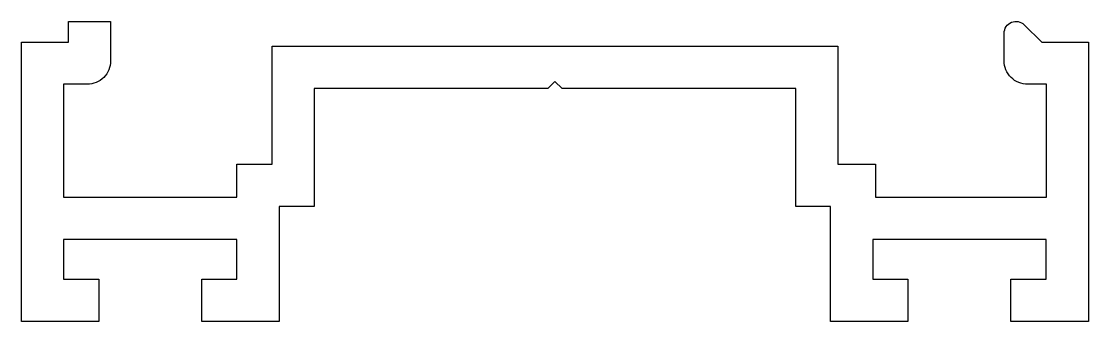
# Model space of a CAD drawing. Extents: x 136 to 181.5, y 219.7 to 232.5.
import ezdxf

# ---------------------------------------------------------------- set-up
doc = ezdxf.new("R2010")
doc.units = 0
doc.header["$LTSCALE"] = 15
doc.layers.add('ANA', color=220, linetype='CONTINUOUS')

msp = doc.modelspace()

# ---------------------------------------------------------------- linework, layer by layer
at = {"layer": 'ANA', "color": 7}
msp.add_lwpolyline([(181.494, 219.673), (178.178, 219.673), (178.178, 221.473), (179.678, 221.473), (179.678, 223.173), (172.288, 223.173), (172.288, 221.473), (173.788, 221.473), (173.788, 219.673), (170.488, 219.673), (170.488, 224.573), (169.005, 224.573), (169.005, 229.592), (159.044, 229.592), (158.744, 229.892), (158.444, 229.592), (148.483, 229.592), (148.483, 224.573), (146.984, 224.573), (146.984, 219.673), (143.684, 219.673), (143.684, 221.473), (145.184, 221.473), (145.184, 223.173), (137.794, 223.173), (137.794, 221.473), (139.294, 221.473), (139.294, 219.673), (135.994, 219.673), (135.994, 231.573), (138, 231.573), (138, 232.452), (139.8, 232.452), (139.8, 230.773, -0.414214), (138.8, 229.773), (137.794, 229.773), (137.794, 224.973), (145.184, 224.973), (145.184, 226.373), (146.683, 226.373), (146.683, 231.392), (170.805, 231.392), (170.805, 226.373), (172.404, 226.373), (172.404, 224.973), (179.694, 224.973), (179.694, 229.773), (178.894, 229.773, -0.414214), (177.894, 230.773), (177.894, 231.952, -0.664749), (178.745, 232.308), (179.494, 231.573), (181.494, 231.573)], format="xyb", close=True, dxfattribs=at)

doc.saveas('drawing.dxf')
